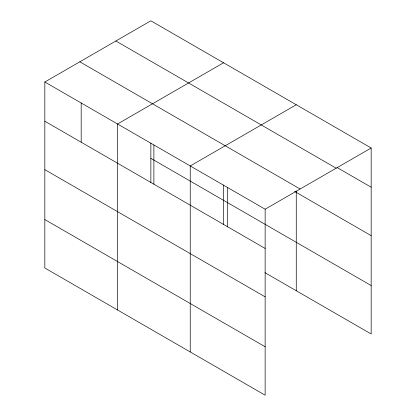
<?xml version="1.0" encoding="UTF-8"?>
<svg xmlns="http://www.w3.org/2000/svg" width="416" height="416" viewBox="0 0 416 416"><rect width="100%" height="100%" fill="white"/><g stroke="black" fill="none" stroke-linecap="round" stroke-linejoin="round"><path stroke-width="0.62" d="M44.834 82.009L265.143 209.206L265.143 395.2L44.834 268.003L44.834 82.009L150.857 20.8L371.166 147.997L371.166 333.991L264.94 272.662M223.558 62.774L117.536 123.984L117.536 309.977M296.26 104.749L190.237 165.958L190.237 351.952M265.143 209.206L371.166 147.997M337.069 167.528L371.166 187.216M115.866 41.002L336.18 168.194M79.82 61.812L300.134 189.01M294.585 191.438L371.166 235.654M150.857 158.356L371.166 285.553M44.834 121.233L265.143 248.43M44.834 169.666L265.143 296.863M44.834 219.57L265.143 346.767M296.26 191.131L296.26 290.742M227.692 187.585L227.692 226.803M223.558 184.98L223.558 224.552M153.889 144.971L153.889 184.194M150.857 143.005L150.857 182.577M81.182 102.996L81.182 142.22"/></g></svg>
